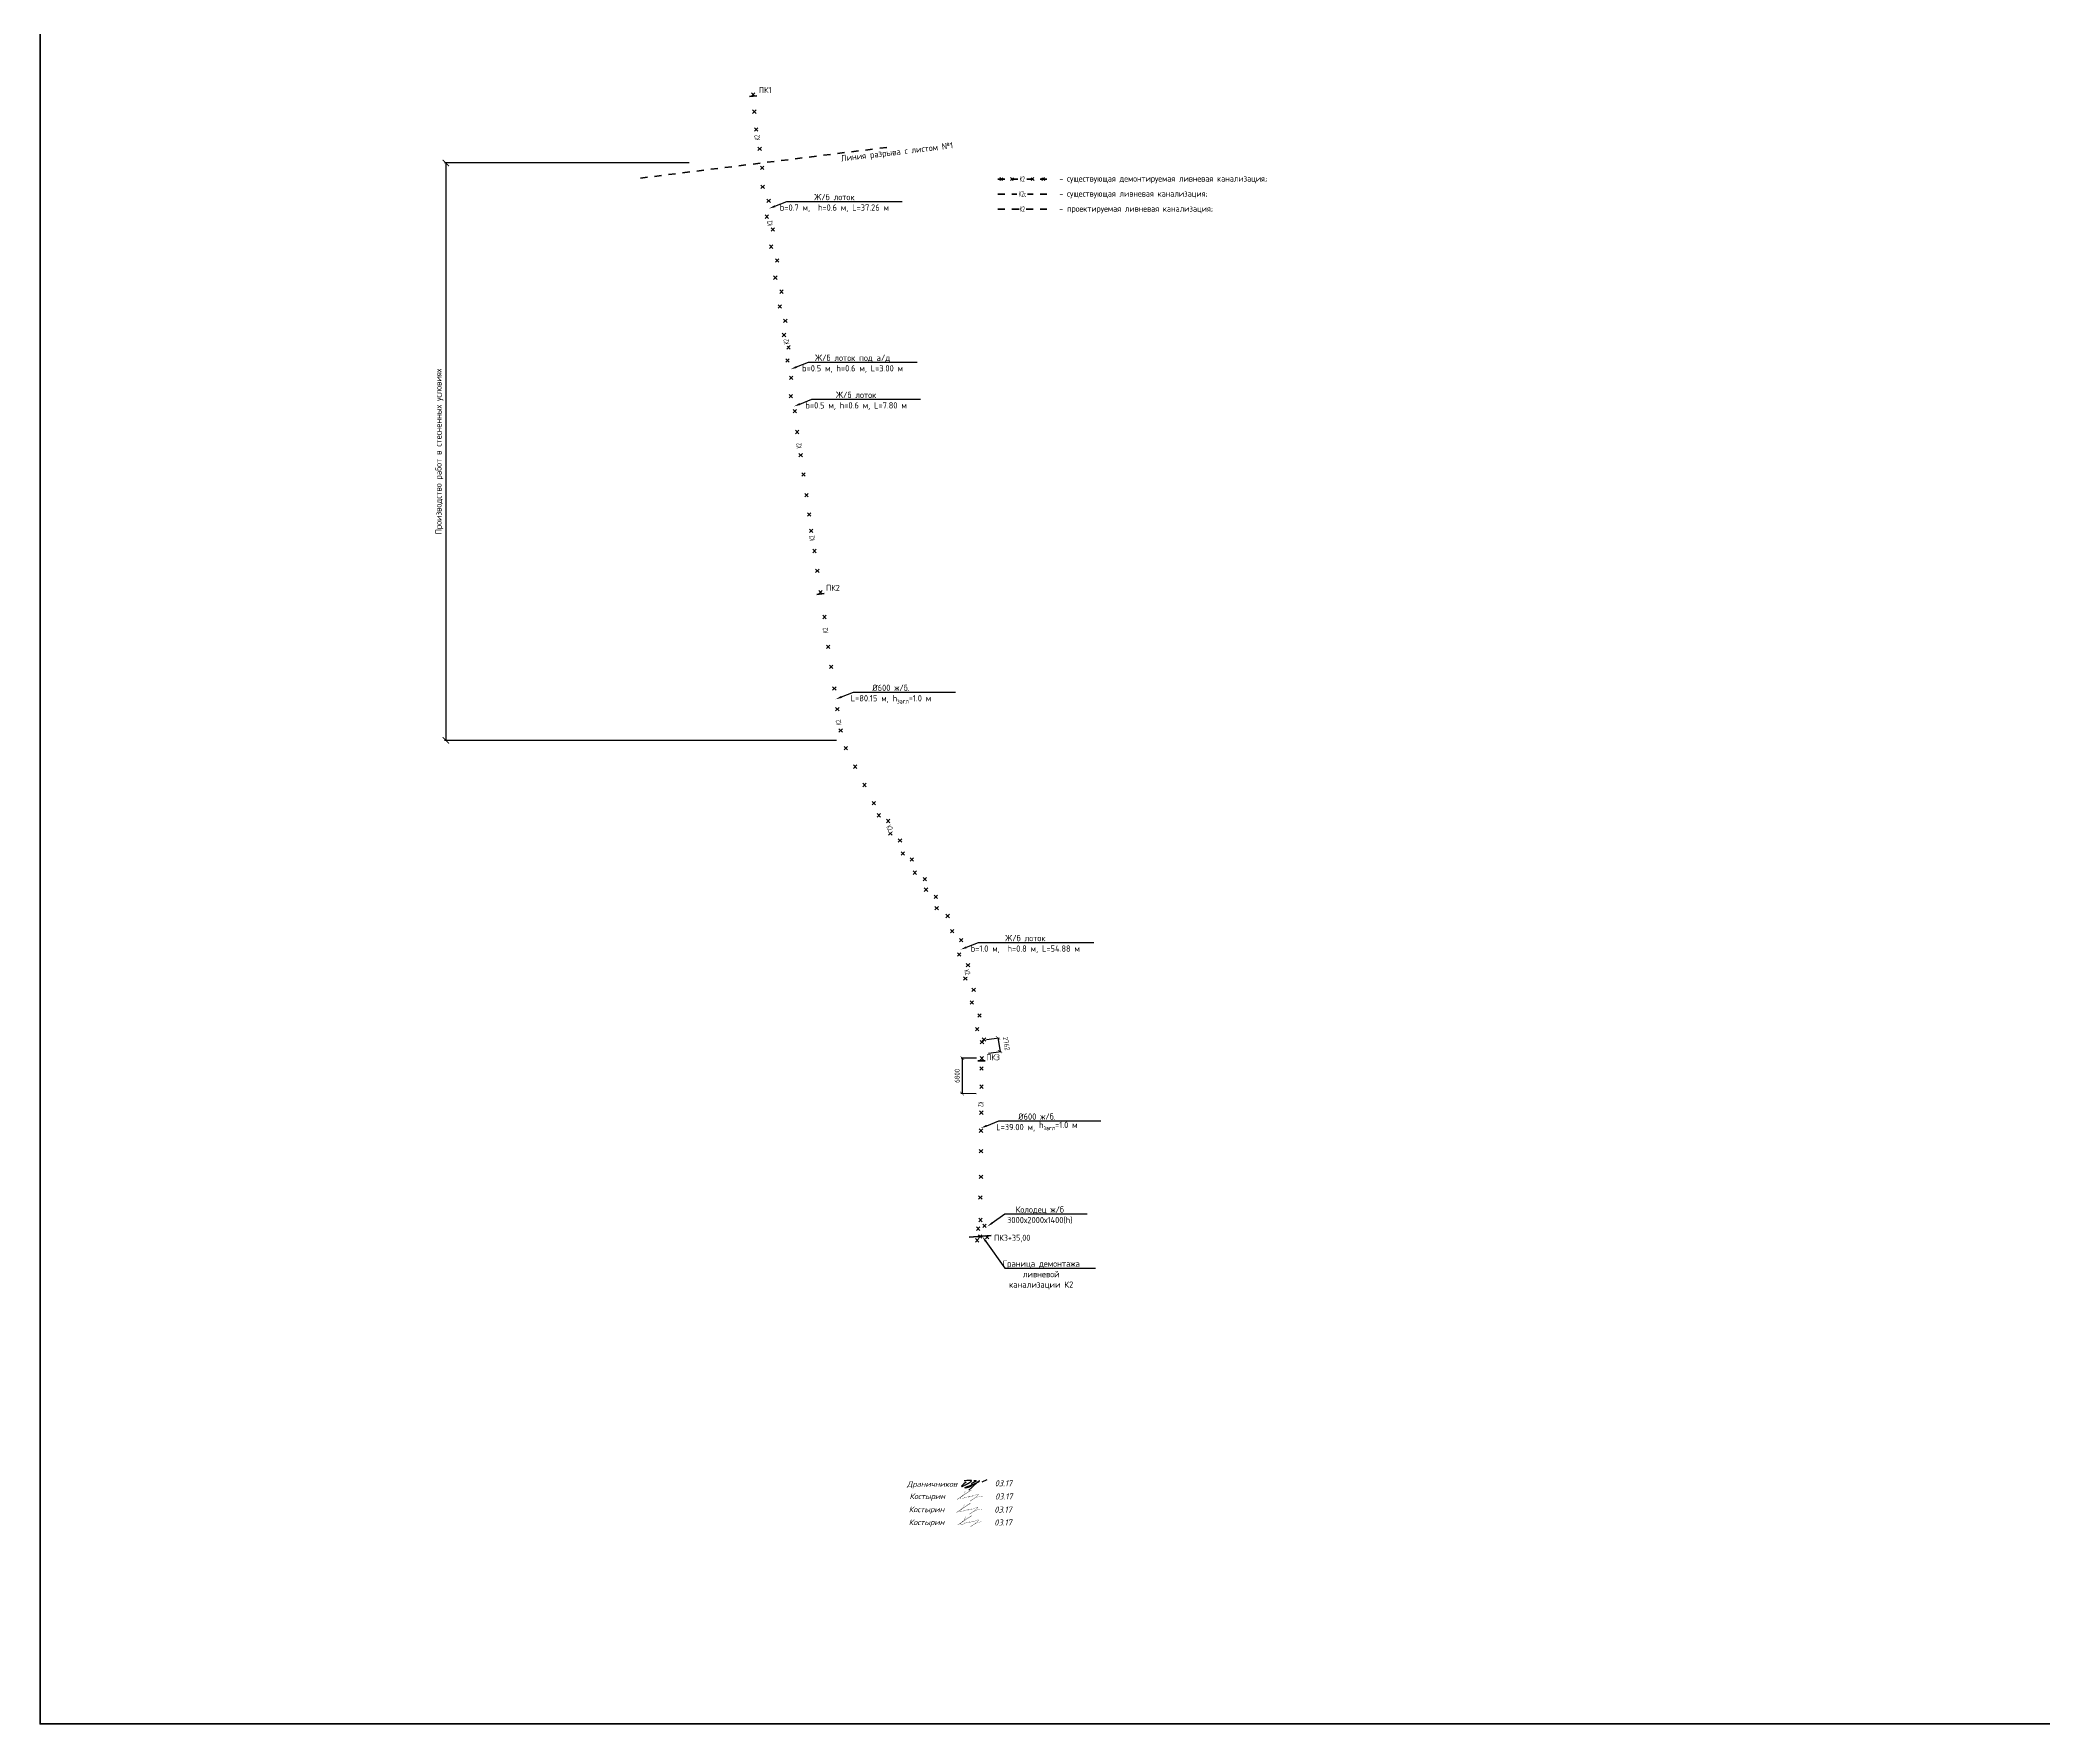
# Model space of a CAD drawing. Header units: millimetres. Extents: x 24859265 to 26550985, y 32092698 to 33532929.
# Drawn here: x 25495414 to 25894104, y 32092698 to 32427861 of the extents above; entities that cross this region are included whole.
import ezdxf
from ezdxf import colors
from ezdxf.entities.mleader import LeaderData, LeaderLine
from ezdxf.math import Vec2, Vec3

# ---------------------------------------------------------------- set-up
doc = ezdxf.new("R2010")
doc.units = ezdxf.units.MM
doc.linetypes.add('Штриховая', pattern=[2822.222233, 1411.111116, -1411.111116])
for name, color, linetype, lineweight in [('Text blocks_Ном._пера__28', 7, 'Continuous', 13), ('ВК_Текст', 7, 'Continuous', 25), ('Пикеты', 1, 'Continuous', 60), ('подпись', 7, 'Continuous', 25), ('Труба К2', 7, 'Continuous', 60), ('Труба профиль', 7, 'Continuous', 50)]:
    doc.layers.add(name, color=color, linetype=linetype, lineweight=lineweight)
doc.layers.add('Выноски', color=7, linetype='Continuous')
doc.layers.add('РАМКА', color=7, linetype='Continuous')
doc.styles.add('GOST 2.304', font='GOST_0.TTF')
doc.styles.add('GOST_100', font='cs_gost2304.shx', dxfattribs={"width": 0.7, "height": 300})
doc.styles.add('ISO', font='isocpeur.ttf', dxfattribs={"oblique": 15, "height": 2.5})
doc.styles.get("Standard").update_dxf_attribs({"font": 'arial.ttf'})
doc.dimstyles.new('STANDARD$0', dxfattribs={"dimscale": 100, "dimtxt": 2.5, "dimasz": 1, "dimexe": 0.5, "dimexo": 2, "dimgap": 1, "dimtad": 1, "dimdec": 0, "dimzin": 0, "dimdsep": 46, "dimtxsty": 'Standard', "dimblk1": 'OBLIQUE', "dimblk2": 'OBLIQUE', "dimsah": 1, "dimcen": 2, "dimadec": 0, "dimazin": 0, "dimtfac": 1, "dimtdec": 4, "dimtofl": 0, "dimtmove": 2, "dimatfit": 3, "dimldrblk": 'OBLIQUE', "dimfxl": 1, "dimtolj": 1, "dimtzin": 0, "dimarcsym": 0})

# ---------------------------------------------------------------- blocks, each defined once
blk = doc.blocks.new('cross')
for p, q in [((-343, 343), (343, -343)), ((-343, -343), (343, 343))]:
    blk.add_line(p, q)
blk = doc.blocks.new('*U4')
at = {"color": 255}
blk.add_wipeout([(-200, 125), (200, 125), (200, -125), (-200, -125)], dxfattribs=at)
at = {"layer": 'ВК_Текст', "insert": (0, 0), "char_height": 250, "attachment_point": 5, "style": 'GOST_100'}
blk.add_mtext('К2', dxfattribs=at)
blk = doc.blocks.new('_ArchTick')
at = {"color": 0, "linetype": 'ByBlock', "const_width": 0.15}
blk.add_lwpolyline([(-0.5, -0.5), (0.5, 0.5)], dxfattribs=at)
blk = doc.blocks.new('*D8')
at = {"color": 0, "lineweight": -2, "transparency": 16777216}
for p, q in [((25683725, 32228914), (25686240, 32229294)), ((25684137, 32226183), (25686652, 32226563)), ((25685993, 32229256), (25686405, 32226525))]:
    blk.add_line(p, q, dxfattribs=at)
at = {"color": 0, "lineweight": -2, "transparency": 16777216, "xscale": 750.0000000000001, "yscale": 750.0000000000001, "zscale": 750.0000000000001}
for p, rotation in [((25685993, 32229256), 98.57885961178786), ((25686405, 32226525), 278.5788596117878)]:
    blk.add_blockref('_ArchTick', p, dxfattribs=dict(at, rotation=rotation))
at = {"color": 0, "transparency": 16777216, "insert": (25687683, 32228115), "char_height": 1000, "attachment_point": 5, "rotation": 278.57886, "style": 'GOST 2.304'}
blk.add_mtext('\\A1;2762', dxfattribs=at)
blk = doc.blocks.new('_Oblique')
at = {"color": 0, "linetype": 'ByBlock', "lineweight": -2}
blk.add_line((-0.5, -0.5), (0.5, 0.5), dxfattribs=at)
blk = doc.blocks.new('*D10')
at = {"color": 0, "lineweight": -2, "transparency": 16777216}
for p, q in [((25624562, 32403406), (25575900, 32403406)), ((25576150, 32403406), (25576150, 32288469)), ((25653865, 32288469), (25575900, 32288469))]:
    blk.add_line(p, q, dxfattribs=at)
at = {"color": 0, "lineweight": -2, "transparency": 16777216, "xscale": 1250, "yscale": 1250, "zscale": 1250}
for p, rotation in [((25576150, 32403406), 90), ((25576150, 32288469), 270)]:
    blk.add_blockref('_ArchTick', p, dxfattribs=dict(at, rotation=rotation))
at = {"color": 0, "transparency": 16777216, "insert": (25574846, 32345938), "char_height": 1250, "attachment_point": 5, "rotation": 90, "style": 'GOST 2.304'}
blk.add_mtext('\\A1;Производство работ в стесненных условиях', dxfattribs=at)
blk = doc.blocks.new('hdsgth')
at = {"color": 255}
blk.add_wipeout([(-1038, 533), (1038, 533), (1038, -533), (-1038, -533)], dxfattribs=at)
at = {"layer": 'ВК_Текст', "insert": (51, 25), "char_height": 1066.7, "attachment_point": 5, "rotation": 359.99126, "style": 'GOST_100'}
blk.add_mtext('К2c', dxfattribs=at)
blk = doc.blocks.new('Косов')
at = {"layer": 'подпись', "color": 5, "lineweight": 30, "const_width": 0.0751}
blk.add_lwpolyline([(0, 0), (-0.07, -0.19), (-0.14, -0.36), (-0.2, -0.51), (-0.26, -0.65), (-0.31, -0.77), (-0.36, -0.87), (-0.41, -0.97), (-0.46, -1.07), (-0.51, -1.16), (-0.56, -1.26), (-0.62, -1.35), (-0.69, -1.44), (-0.76, -1.54), (-0.85, -1.64), (-0.96, -1.74), (-1.09, -1.84), (-1.23, -1.95), (-1.39, -2.06), (-1.57, -2.18), (-1.75, -2.3), (-1.94, -2.42), (-2.13, -2.54), (-2.32, -2.66), (-2.5, -2.78), (-2.67, -2.89), (-2.82, -2.99), (-2.91, -3.07), (-2.94, -3.1), (-2.89, -3.08), (-2.73, -2.99), (-2.46, -2.82), (-2.05, -2.56), (-1.49, -2.2), (-0.83, -1.77), (-0.12, -1.3), (0.58, -0.83), (1.23, -0.4), (1.76, -0.03), (2.13, 0.23), (2.28, 0.36), (2.17, 0.32), (1.85, 0.15), (1.36, -0.14), (0.77, -0.5), (0.14, -0.91), (-0.49, -1.33), (-1.05, -1.73), (-1.5, -2.08), (-1.78, -2.36), (-1.91, -2.57), (-1.92, -2.71), (-1.83, -2.8), (-1.67, -2.85), (-1.46, -2.86), (-1.24, -2.84), (-1.02, -2.81), (-0.84, -2.77), (-0.68, -2.72), (-0.56, -2.67), (-0.46, -2.61), (-0.38, -2.56), (-0.33, -2.5), (-0.29, -2.46), (-0.26, -2.42), (-0.24, -2.38), (-0.23, -2.36), (-0.23, -2.35), (-0.23, -2.34), (-0.24, -2.34), (-0.24, -2.35), (-0.24, -2.36), (-0.25, -2.39), (-0.24, -2.42), (-0.24, -2.46), (-0.23, -2.49), (-0.22, -2.53), (-0.21, -2.56), (-0.2, -2.58), (-0.2, -2.59), (-0.2, -2.59), (-0.2, -2.57), (-0.21, -2.53), (-0.23, -2.49), (-0.24, -2.45), (-0.26, -2.4), (-0.27, -2.36), (-0.29, -2.33), (-0.29, -2.31), (-0.3, -2.31), (-0.29, -2.32), (-0.27, -2.34), (-0.23, -2.36), (-0.17, -2.38), (-0.08, -2.39), (0.03, -2.39), (0.18, -2.36), (0.37, -2.32), (0.58, -2.25), (0.8, -2.18), (1.01, -2.1), (1.21, -2.03), (1.38, -1.97), (1.51, -1.93), (1.58, -1.91), (1.58, -1.93), (1.53, -1.97), (1.45, -2.03), (1.36, -2.09), (1.27, -2.16), (1.21, -2.21), (1.18, -2.25), (1.23, -2.25), (1.34, -2.22), (1.52, -2.17), (1.74, -2.09), (1.98, -2.01), (2.23, -1.93), (2.45, -1.85), (2.64, -1.79), (2.77, -1.76), (2.83, -1.77), (2.83, -1.8), (2.8, -1.84), (2.75, -1.89), (2.71, -1.93), (2.7, -1.96), (2.73, -1.96), (2.83, -1.93), (3.02, -1.85), (3.27, -1.74), (3.56, -1.61), (3.88, -1.47), (4.2, -1.34), (4.49, -1.22), (4.73, -1.14), (4.9, -1.11), (4.99, -1.13), (4.99, -1.2), (4.93, -1.31), (4.8, -1.46), (4.63, -1.64), (4.41, -1.84), (4.17, -2.05), (3.92, -2.27), (3.65, -2.48), (3.39, -2.69), (3.13, -2.89), (2.88, -3.07), (2.64, -3.24), (2.43, -3.39), (2.23, -3.52), (2.07, -3.62), (1.94, -3.7), (1.84, -3.75), (1.79, -3.76), (1.79, -3.74), (1.85, -3.69), (1.97, -3.6), (2.16, -3.47), (2.42, -3.31), (2.75, -3.1), (3.16, -2.87), (3.62, -2.63), (4.14, -2.4), (4.7, -2.19), (5.28, -2.03), (5.89, -1.92), (6.5, -1.88)], dxfattribs=at)
blk = doc.blocks.new('Драничников')
at = {"layer": 'подпись', "color": 5, "lineweight": 30}
for points in [[(1.86, 1.95), (0.94, 1.14), (0.35, 0.58), (0.02, 0.22), (-0.09, 0.03), (-0.03, -0.03), (0.15, 0.02), (0.41, 0.12), (0.7, 0.26), (0.97, 0.39), (1.23, 0.51), (1.47, 0.63), (1.69, 0.74), (1.89, 0.84), (2.08, 0.94), (2.27, 1.04), (2.44, 1.13), (2.6, 1.22), (2.76, 1.31), (2.9, 1.39), (3.04, 1.48), (3.17, 1.56), (3.3, 1.64), (3.42, 1.71), (3.53, 1.78), (3.63, 1.86), (3.73, 1.92), (3.82, 1.99), (3.9, 2.05), (3.98, 2.11), (4.04, 2.17), (4.1, 2.22), (4.15, 2.26), (4.18, 2.3), (4.21, 2.34), (4.23, 2.37), (4.24, 2.4), (4.25, 2.42), (4.25, 2.45), (4.26, 2.47), (4.26, 2.49), (4.26, 2.51), (4.26, 2.53), (4.25, 2.55), (4.25, 2.56), (4.24, 2.58), (4.23, 2.59), (4.22, 2.6), (4.2, 2.61), (4.18, 2.62), (4.14, 2.62), (4.1, 2.63), (4.05, 2.63), (3.99, 2.63), (3.91, 2.63), (3.82, 2.63), (3.7, 2.63), (3.57, 2.63), (3.4, 2.63), (3.19, 2.63), (2.92, 2.61), (2.59, 2.59), (2.18, 2.56), (1.68, 2.52), (1.07, 2.47)], [(5.3, 2.57), (5.53, 2.57), (5.71, 2.57), (5.85, 2.57), (5.97, 2.56), (6.05, 2.56), (6.12, 2.56), (6.17, 2.55), (6.2, 2.55), (6.23, 2.54), (6.25, 2.53), (6.26, 2.52), (6.27, 2.5), (6.28, 2.49), (6.28, 2.47), (6.28, 2.45), (6.28, 2.44), (6.28, 2.41), (6.28, 2.39), (6.26, 2.36), (6.24, 2.33), (6.2, 2.29), (6.13, 2.24), (6.04, 2.18), (5.92, 2.12), (5.77, 2.04), (5.6, 1.95), (5.4, 1.85), (5.2, 1.75), (5.01, 1.66), (4.82, 1.56), (4.65, 1.47), (4.5, 1.4), (4.39, 1.33), (4.31, 1.28), (4.26, 1.24), (4.23, 1.2), (4.22, 1.17), (4.23, 1.15), (4.24, 1.13), (4.26, 1.11), (4.29, 1.1), (4.31, 1.08), (4.34, 1.06), (4.36, 1.04), (4.39, 1.02), (4.41, 1), (4.44, 0.97), (4.46, 0.94), (4.49, 0.9), (4.51, 0.86), (4.52, 0.81), (4.53, 0.76), (4.54, 0.71), (4.54, 0.66), (4.53, 0.6), (4.51, 0.54), (4.48, 0.48), (4.45, 0.41), (4.4, 0.35), (4.34, 0.29), (4.26, 0.22), (4.18, 0.15), (4.08, 0.09), (3.97, 0.03), (3.85, -0.04), (3.72, -0.1), (3.57, -0.16), (3.42, -0.22), (3.27, -0.28), (3.11, -0.33), (2.96, -0.38), (2.81, -0.43), (2.66, -0.47), (2.52, -0.51), (2.39, -0.54), (2.26, -0.58), (2.15, -0.6), (2.04, -0.63), (1.94, -0.65), (1.85, -0.66), (1.77, -0.68), (1.69, -0.69), (1.63, -0.69), (1.58, -0.7), (1.53, -0.7), (1.49, -0.69), (1.46, -0.69), (1.43, -0.68), (1.41, -0.67), (1.39, -0.67), (1.38, -0.65), (1.38, -0.64), (1.38, -0.63), (1.38, -0.61), (1.39, -0.59), (1.41, -0.57), (1.42, -0.55), (1.45, -0.53), (1.49, -0.5), (1.55, -0.47), (1.63, -0.43), (1.73, -0.38), (1.87, -0.32), (2.05, -0.24), (2.26, -0.16), (2.51, -0.06), (2.79, 0.05), (3.08, 0.16), (3.38, 0.28), (3.68, 0.39), (3.98, 0.51), (4.26, 0.62), (4.53, 0.72), (4.77, 0.82), (4.99, 0.91), (5.2, 1), (5.39, 1.08), (5.57, 1.16), (5.74, 1.24), (5.9, 1.31), (6.06, 1.38), (6.2, 1.44), (6.35, 1.51), (6.48, 1.57), (6.61, 1.63), (6.74, 1.7), (6.86, 1.75), (6.97, 1.81), (7.08, 1.87), (7.19, 1.93), (7.28, 1.98), (7.38, 2.04), (7.46, 2.09), (7.54, 2.14), (7.62, 2.18), (7.68, 2.23), (7.74, 2.27), (7.79, 2.3), (7.83, 2.33), (7.86, 2.36), (7.88, 2.39), (7.89, 2.41), (7.9, 2.43), (7.89, 2.44), (7.88, 2.46), (7.86, 2.46), (7.83, 2.46), (7.79, 2.46), (7.75, 2.45), (7.7, 2.43), (7.64, 2.41), (7.57, 2.37), (7.5, 2.32), (7.37, 2.21), (7.15, 2.02), (6.78, 1.7), (6.24, 1.21), (5.46, 0.51), (4.41, -0.44), (3.03, -1.67)], [(8.98, 1.97), (11.17, 3.08)]]:
    blk.add_lwpolyline(points, dxfattribs=at)
blk = doc.blocks.new('*D131')
at = {"color": 0, "lineweight": -2, "transparency": 16777216}
for p, q in [((25681710, 32225192), (25678654, 32225214)), ((25678904, 32225213), (25678852, 32218163)), ((25681658, 32218142), (25678602, 32218164))]:
    blk.add_line(p, q, dxfattribs=at)
at = {"color": 0, "lineweight": -2, "transparency": 16777216, "xscale": 750.0000000000001, "yscale": 750.0000000000001, "zscale": 750.0000000000001}
for p, rotation in [((25678904, 32225213), 89.57871432093867), ((25678852, 32218163), 269.5787143209387)]:
    blk.add_blockref('_ArchTick', p, dxfattribs=dict(at, rotation=rotation))
at = {"color": 0, "transparency": 16777216, "insert": (25677878, 32221695), "char_height": 1000, "attachment_point": 5, "rotation": 89.57871, "style": 'GOST 2.304'}
blk.add_mtext('\\A1;6800', dxfattribs=at)

msp = doc.modelspace()

# ---------------------------------------------------------------- linework, layer by layer
for p, q in [((25686970.2254, 32400471.0619, 72631.9876), (25686354.8552, 32399937.0427, -72639.1611)), ((25686929.55, 32399896.3672, 72631.9876), (25686395.5307, 32400511.7374, -72639.1611)), ((25694692.6844, 32400471.0619, 72631.9876), (25695308.0545, 32399937.0427, -72639.1611)), ((25694733.3598, 32399896.3672, 72631.9876), (25695267.3791, 32400511.7374, -72639.1611))]:
    msp.add_line(p, q)
at = {"layer": 'Пикеты'}
for p, q in [((25636594.4841, 32416621.3214), (25638041.283, 32416739.769)), ((25649975.7591, 32317494.7618), (25651414.4247, 32317688.406)), ((25681985.3167, 32224693.0276), (25683436.9141, 32224681.994)), ((25680278.5834, 32189559.9519), (25684618.98, 32189915.2948))]:
    msp.add_line(p, q, dxfattribs=at)
at = {"layer": 'Труба К2', "linetype": 'Штриховая'}
for p, q in [((25685950.6973, 32400204.0872), (25695712.2125, 32400204.0872)), ((25685950.6973, 32397209.2054), (25695712.2125, 32397209.2054))]:
    msp.add_line(p, q, dxfattribs=at)

# ---------------------------------------------------------------- block references
for p in [(25637515.685, 32413604.2943), (25637897.9264, 32410038.7502), (25638587.8791, 32406209.4697), (25639075.471, 32402410.3217), (25639192.346, 32398639.5195), (25640379.1784, 32395881.1958), (25640025.9378, 32392712.5104), (25641214.6657, 32390143.8461), (25640893.3827, 32386740.3542), (25642082.1107, 32383979.0414), (25641699.6418, 32380569.176), (25642922.602, 32377770.9792), (25642600.7504, 32374844.1267), (25643681.0951, 32371967.4549), (25643419.0268, 32369146.633), (25644328.5513, 32366701.8141), (25644106.2121, 32364075.7538), (25644844.3479, 32360618.7141), (25644792.3739, 32356983.6798), (25645581.1567, 32354015.597), (25646059.7262, 32349851.8873), (25646734.7426, 32345247.9068), (25647325.9032, 32341376.915), (25647919.5279, 32337257.2529), (25648451.8909, 32333429.8278), (25648849.9405, 32330162.791), (25649494.1744, 32326157.7492), (25650050.6858, 32322198.9713), (25650682.3337, 32317966.7505), (25651483.7783, 32313031.1411), (25652207.9254, 32307101.3662), (25652831.8777, 32303125.2715), (25653444.4951, 32298774.7026), (25654037.2858, 32294660.5208), (25654695.9632, 32290447.5925), (25655707.4643, 32286922.4025), (25657587.8888, 32283229.8004), (25659442.5348, 32279592.3095), (25661293.1246, 32275992.4584), (25662284.4957, 32273548.5157), (25664168.1425, 32272425.6259), (25664583.2135, 32269961.8067), (25666510.1151, 32268533.0225), (25667069.5454, 32265944.6363), (25668872.1418, 32264743.6323), (25669452.1191, 32262138.8056), (25671439.7137, 32260840.498), (25671686.5424, 32258763.2129), (25673627.9254, 32257317.2322), (25673810.1184, 32255054.3248), (25675983.28, 32253519.699), (25676884.0095, 32250484.2562), (25678298.9055, 32245860.0729), (25678656.809, 32248686.4781), (25680028.1469, 32243722.3338), (25679505.7162, 32241069.9892), (25681156.5987, 32238835.3245), (25680801.3489, 32236308.2856), (25681853.3373, 32230987.6367), (25682313.8618, 32233686.3655), (25682822.0764, 32228394.6122), (25683223.7275, 32228950.4996), (25682722.147, 32223145.5666), (25682801.0746, 32225182.8584), (25682701.1073, 32219549.8041), (25682691.9711, 32214372.3103), (25682628.738, 32210791.4766), (25682628.2073, 32206682.1909), (25682619.6018, 32201605.7628), (25682484.4166, 32197486.0664), (25682067.1468, 32191284.5152), (25682508.8682, 32193002.152), (25683339.3135, 32191856.6542), (25681876.3104, 32188953.595), (25682448.7817, 32189737.6234), (25683848.1726, 32189589.2974)]:
    msp.add_blockref('cross', p)
at = {"color": 1, "xscale": 532.4000000000002, "yscale": 532.4000000000002, "zscale": 532.4000000000002}
for p in [(25679479.791, 32139051.998), (25679337.1242, 32136438.7019), (25679574.9022, 32133967.5319)]:
    msp.add_blockref('Косов', p, dxfattribs=at)
at = {"layer": 'ВК_Текст', "xscale": 4.266666666666672, "yscale": 4.266666666666672, "zscale": 4.266666666666672}
msp.add_blockref('*U4', (25690831.3735, 32394214.3236), dxfattribs=at)
at = {"layer": 'Пикеты'}
msp.add_blockref('cross', (25637287.2803, 32417006.2572), dxfattribs=at)
at = {"layer": 'подпись', "color": 1, "ltscale": 100, "xscale": 448, "yscale": 448, "zscale": 448}
msp.add_blockref('Драничников', (25678815.6126, 32139978.313), dxfattribs=at)

# ---------------------------------------------------------------- texts
at = {"insert": (25654686.0579, 32404923.0551), "char_height": 1250, "attachment_point": 1, "rotation": 6.701140111, "style": 'GOST 2.304'}
msp.add_mtext_dynamic_manual_height_columns('Линия разрыва с листом №1', width=25694.825879, gutter_width=12.5, heights=[0], dxfattribs=at)
at = {"layer": 'Text blocks_Ном._пера__28', "style": 'GOST 2.304'}
for s, p in [('- существующая демонтируемая ливневая канализация;', (25698203.1347, 32399686.5429)), ('- существующая ливневая канализация;', (25698203.1347, 32396691.6611)), ('- проектируемая ливневая канализация;', (25698203.1347, 32393696.7793))]:
    msp.add_text(s, height=1200, dxfattribs=at).set_placement(p)
at = {"layer": 'Пикеты', "style": 'GOST 2.304'}
for s, p in [('ПК1', (25638423.0267, 32417314.2099)), ('ПК2', (25651800.235, 32318225.2486)), ('ПК3', (25683647.1822, 32224803.7525)), ('ПК3+35,00', (25685228.2734, 32188864.6473))]:
    msp.add_text(s, height=1200, dxfattribs=at).set_placement(p)
at = {"layer": 'РАМКА', "style": 'ISO', "oblique": 15}
for s, height, p in [('Драничников', 1120, (25667904.3505, 32139898.016)), ('Костырин', 1120, (25668395.8159, 32137454.4396)), ('03.17', 1200, (25685353.9103, 32140000.2777)), ('03.17', 1200, (25685422.4955, 32137375.0607)), ('Костырин', 1120, (25668253.1491, 32134841.1435)), ('03.17', 1200, (25685279.8287, 32134761.7645)), ('Костырин', 1120, (25668253.1491, 32132275.3127)), ('03.17', 1200, (25685279.8287, 32132195.9337))]:
    msp.add_text(s, height=height, dxfattribs=at).set_placement(p)

# ---------------------------------------------------------------- dimensions: what is measured, and where the dimension line sits
dim = msp.add_aligned_dim(p1=(25682736.6158, 32228765.1834), p2=(25683148.635, 32226034.0183), distance=3292.9449, dimstyle='STANDARD$0', override={"dimscale": 500, "dimtxt": 2, "dimasz": 1.5, "dimtxsty": 'GOST 2.304', "dimblk1": 'ArchTick', "dimblk2": 'ArchTick'})
dim.commit()
dim.dimension.update_dxf_attribs({"geometry": '*D8', "text_midpoint": (25687682.6512, 32228114.6735)})

# ---------------------------------------------------------------- leaders
at = {"layer": 'Выноски', "color": 0, "lineweight": -2}
ml = msp.add_multileader_mtext('Standard', dxfattribs=at)
ml.set_content('{\\C0;Колодец ж/б\\P3000х2000х1400(h)}', color=5, style='GOST 2.304')
ml.set_leader_properties(lineweight=-3)
ml.build(insert=Vec2(0, 0))
ml.multileader.update_dxf_attribs({"text_left_attachment_type": 6, "text_right_attachment_type": 6, "dogleg_length": 1, "arrow_head_size": 1250, "scale": 500})
ctx = ml.context
ctx.base_point, ctx.scale, ctx.char_height, ctx.arrow_head_size, ctx.landing_gap_size, ctx.plane_origin = Vec3(25687438.9878, 32194205.6737), 500, 1250, 1250, 900, Vec3(25682410.1994, 32186336.2083)
ctx.left_attachment, ctx.right_attachment, ctx.text_align_type = 6, 6, 1
notes = []
notes.append((ctx, [(0, (1, 1, 0), (25687339.1401, 32194205.6737), (1, 0), 99.8478, [(1, [(25683829.4068, 32191682.2685)], 0, [])])]))
ctx.mtext.insert, ctx.mtext.alignment, ctx.mtext.flow_direction = Vec3(25694324.5132, 32195705.6737), 2, 5
ml = msp.add_multileader_mtext('Standard', dxfattribs=at)
ml.set_content('{\\C0;Граница демонтажа\\Pливневой\\Pканализации К2}', color=5, style='GOST 2.304')
ml.set_leader_properties(lineweight=-3)
ml.build(insert=Vec2(0, 0))
ml.multileader.update_dxf_attribs({"text_left_attachment_type": 6, "text_right_attachment_type": 6, "dogleg_length": 1, "arrow_head_size": 1250, "scale": 500})
ctx = ml.context
ctx.base_point, ctx.scale, ctx.char_height, ctx.arrow_head_size, ctx.landing_gap_size, ctx.plane_origin = Vec3(25687456.7475, 32183437.9039, -193576), 500, 1250, 1250, 900, Vec3(25695145.0617, 32182731.5468, -193576)
ctx.left_attachment, ctx.right_attachment, ctx.text_align_type = 6, 6, 1
notes.append((ctx, [(0, (1, 1, 0), (25687356.8997, 32183437.9039, -193576), (1, 0), 99.8478, [(1, [(25682870.9039, 32189751.5386, -193576)], 0, [])])]))
ctx.mtext.insert, ctx.mtext.alignment, ctx.mtext.flow_direction = Vec3(25694599.1528, 32184937.9039, -193576), 2, 5
for ctx, leaders in notes:
    for number, flags, end, landing, length, lines in leaders:
        leader = LeaderData()
        leader.index, (leader.has_last_leader_line, leader.has_dogleg_vector, leader.attachment_direction) = number, flags
        leader.last_leader_point, leader.dogleg_vector, leader.dogleg_length = Vec3(end), Vec3(landing), length
        for number, points, colour, breaks in lines:
            line = LeaderLine()
            line.index, line.vertices, line.color, line.breaks = number, Vec3.list(points), colors.encode_raw_color(colour), breaks
            leader.lines.append(line)
        ctx.leaders.append(leader)

# ---------------------------------------------------------------- next in the draw order: linework, layer by layer
at = {"layer": 'Труба К2', "linetype": 'Штриховая'}
msp.add_line((25685950.6973, 32394214.3236), (25695712.2125, 32394214.3236), dxfattribs=at)

# ---------------------------------------------------------------- next in the draw order: block references
at = {"layer": 'ВК_Текст'}
for p, xscale, yscale, zscale, rotation in [((25638103.4748, 32408448.1457), 4.266666666666674, 4.266666666666674, 4.266666666666674, 98.58023269869653), ((25640598.3365, 32391420.4783), 4.266666666666672, 4.266666666666672, 4.266666666666672, 97.12920724593644), ((25643888.7966, 32367823.1094), 4.266666666666672, 4.266666666666672, 4.266666666666672, 98.00192400974863), ((25646393.5553, 32347109.5435), 4.266666666666674, 4.266666666666674, 4.266666666666674, 97.33044849013005), ((25648990.9468, 32328727.4875), 4.26666666666667, 4.26666666666667, 4.26666666666667, 96.83472394722435), ((25651681.4665, 32310349.9204), 4.26666666666667, 4.26666666666667, 4.26666666666667, 97.2722889234666), ((25654282.7491, 32292044.4802), 4.266666666666672, 4.266666666666672, 4.266666666666672, 98.71925770153071), ((25664434.3829, 32271034.3148), 4.266666666666672, 4.266666666666672, 4.266666666666672, 305.7229738227686), ((25679879.2004, 32242313.3974), 4.266666666666672, 4.266666666666672, 4.266666666666672, 286.6226223718689), ((25682597.5684, 32216048.5111), 4.266666666666672, 4.266666666666672, 4.266666666666672, 268.4084857159073)]:
    msp.add_blockref('*U4', p, dxfattribs=dict(at, xscale=xscale, yscale=yscale, zscale=zscale, rotation=rotation))
at = {"layer": 'ВК_Текст', "xscale": 4.266666666666672, "yscale": 4.266666666666672, "zscale": 4.266666666666672}
msp.add_blockref('*U4', (25690831.4549, 32400204.0872), dxfattribs=at)

# ---------------------------------------------------------------- next in the draw order: linework, layer by layer
at = {"color": 1, "linetype": 'Штриховая', "lineweight": 50}
msp.add_line((25663867.1412, 32406496.3954), (25614733.0662, 32400371.3658), dxfattribs=at)
for p, q in [((25689079.3487, 32400471.0619, 72643.8218), (25688463.9785, 32399937.0427, -72627.3269)), ((25689038.6733, 32399896.3672, 72643.8218), (25688504.654, 32400511.7374, -72627.3269)), ((25692583.5611, 32400471.0619, 72643.8218), (25693198.9312, 32399937.0427, -72627.3269)), ((25692624.2365, 32399896.3672, 72643.8218), (25693158.2558, 32400511.7374, -72627.3269))]:
    msp.add_line(p, q)

# ---------------------------------------------------------------- next in the draw order: block references
msp.add_blockref('hdsgth', (25690831.4549, 32397209.3638))

# ---------------------------------------------------------------- next in the draw order: dimensions: what is measured, and where the dimension line sits
dim = msp.add_linear_dim(base=(25576149.6577, 32288469.4201), p1=(25625562.0149, 32403406.1476), p2=(25654865.083, 32288469.4201), angle=90, text='Производство работ в стесненных условиях', dimstyle='STANDARD$0', override={"dimscale": 500, "dimasz": 2.5, "dimtxsty": 'GOST 2.304', "dimblk1": 'ArchTick', "dimblk2": 'ArchTick'})
dim.commit()
dim.dimension.update_dxf_attribs({"geometry": '*D10', "text_midpoint": (25574845.5119, 32345937.7839)})
dim = msp.add_aligned_dim(p1=(25682710.288, 32225184.6115), p2=(25682658.4501, 32218134.6608), distance=-3806.0942, text='6800', dimstyle='STANDARD$0', override={"dimscale": 500, "dimtxt": 2, "dimasz": 1.5, "dimtxsty": 'GOST 2.304', "dimblk1": 'ArchTick', "dimblk2": 'ArchTick'})
dim.commit()
dim.dimension.update_dxf_attribs({"geometry": '*D131', "text_midpoint": (25677877.69, 32221694.9795)})

# ---------------------------------------------------------------- next in the draw order: leaders
at = {"layer": 'Выноски', "color": 0, "lineweight": -2}
ml = msp.add_multileader_mtext('Standard', dxfattribs=at)
ml.set_content('{\\C0;Ж/б лоток \\Pb=0.7 м,  h=0.6 м, L=37.26 м}', color=5, style='GOST 2.304')
ml.set_leader_properties(lineweight=-3)
ml.build(insert=Vec2(0, 0))
ml.multileader.update_dxf_attribs({"text_left_attachment_type": 6, "text_right_attachment_type": 6, "dogleg_length": 1, "arrow_head_size": 1250, "scale": 500})
ctx = ml.context
ctx.base_point, ctx.scale, ctx.char_height, ctx.arrow_head_size, ctx.landing_gap_size, ctx.plane_origin = Vec3(25644106.7905, 32395732.6228), 500, 1250, 1250, 900, Vec3(25613763.3934, 32386267.868)
ctx.left_attachment, ctx.right_attachment, ctx.text_align_type = 6, 6, 1
notes = []
notes.append((ctx, [(0, (1, 1, 0), (25644006.9427, 32395732.6228), (1, 0), 99.8478, [(1, [(25640447.0743, 32394324.0823)], 0, [])])]))
ctx.mtext.insert, ctx.mtext.alignment, ctx.mtext.flow_direction = Vec3(25653456.5761, 32397232.6228), 2, 5
ml = msp.add_multileader_mtext('Standard', dxfattribs=at)
ml.set_content('{\\C0;Ж/б лоток под а/д \\Pb=0.5 м, h=0.6 м, L=3.00 м}', color=5, style='GOST 2.304')
ml.set_leader_properties(lineweight=-3)
ml.build(insert=Vec2(0, 0))
ml.multileader.update_dxf_attribs({"text_left_attachment_type": 6, "text_right_attachment_type": 6, "dogleg_length": 1, "arrow_head_size": 1250, "scale": 500})
ctx = ml.context
ctx.base_point, ctx.scale, ctx.char_height, ctx.arrow_head_size, ctx.landing_gap_size, ctx.plane_origin = Vec3(25648422.3686, 32363741.0617), 500, 1250, 1250, 900, Vec3(25618078.9715, 32354276.3068)
ctx.left_attachment, ctx.right_attachment, ctx.text_align_type = 6, 6, 1
notes.append((ctx, [(0, (1, 1, 0), (25648322.5209, 32363741.0617), (1, 0), 99.8478, [(1, [(25644762.6524, 32362332.5212)], 0, [])])]))
ctx.mtext.insert, ctx.mtext.alignment, ctx.mtext.flow_direction = Vec3(25657071.2071, 32365241.0617), 2, 5
ml = msp.add_multileader_mtext('Standard', dxfattribs=at)
ml.set_content('{\\C0;Ж/б лоток  \\Pb=0.5 м, h=0.6 м, L=7.80 м}', color=5, style='GOST 2.304')
ml.set_leader_properties(lineweight=-3)
ml.build(insert=Vec2(0, 0))
ml.multileader.update_dxf_attribs({"text_left_attachment_type": 6, "text_right_attachment_type": 6, "dogleg_length": 1, "arrow_head_size": 1250, "scale": 500})
ctx = ml.context
ctx.base_point, ctx.scale, ctx.char_height, ctx.arrow_head_size, ctx.landing_gap_size, ctx.plane_origin = Vec3(25649082.0696, 32356359.2418), 500, 1250, 1250, 900, Vec3(25618738.6724, 32346894.487)
ctx.left_attachment, ctx.right_attachment, ctx.text_align_type = 6, 6, 1
notes.append((ctx, [(0, (1, 1, 0), (25648982.2218, 32356359.2418), (1, 0), 99.8478, [(1, [(25645422.3534, 32354950.7013)], 0, [])])]))
ctx.mtext.insert, ctx.mtext.alignment, ctx.mtext.flow_direction = Vec3(25657775.5828, 32357859.2418), 2, 5
ml = msp.add_multileader_mtext('Standard', dxfattribs=at)
ml.set_content('\\A1;{\\C0;%%C600 ж/б.\\PL=80.15 м, h\\H0.7x;\\S^ загл;\\H1.4286x;=1.0 м}', color=5, style='GOST 2.304')
ml.set_leader_properties(lineweight=-3)
ml.build(insert=Vec2(0, 0))
ml.multileader.update_dxf_attribs({"text_left_attachment_type": 6, "text_right_attachment_type": 6, "dogleg_length": 1, "arrow_head_size": 1250, "scale": 500})
ctx = ml.context
ctx.base_point, ctx.scale, ctx.char_height, ctx.arrow_head_size, ctx.landing_gap_size, ctx.plane_origin = Vec3(25657362.337, 32298063.7141), 500, 1250, 1250, 900, Vec3(25627018.9399, 32288598.9593)
ctx.left_attachment, ctx.right_attachment, ctx.text_align_type = 6, 6, 1
notes.append((ctx, [(0, (1, 1, 0), (25657262.4893, 32298063.7141), (1, 0), 99.8478, [(1, [(25653702.6208, 32296655.1736)], 0, [])])]))
ctx.mtext.insert, ctx.mtext.alignment, ctx.mtext.flow_direction = Vec3(25664710.5525, 32299563.7191), 2, 5
ml = msp.add_multileader_mtext('Standard', dxfattribs=at)
ml.set_content('{\\C0;Ж/б лоток  \\Pb=1.0 м,  h=0.8 м, L=54.88 м}', color=5, style='GOST 2.304')
ml.set_leader_properties(lineweight=-3)
ml.build(insert=Vec2(0, 0))
ml.multileader.update_dxf_attribs({"text_left_attachment_type": 6, "text_right_attachment_type": 6, "dogleg_length": 1, "arrow_head_size": 1250, "scale": 500})
ctx = ml.context
ctx.base_point, ctx.scale, ctx.char_height, ctx.arrow_head_size, ctx.landing_gap_size, ctx.plane_origin = Vec3(25682222.6987, 32248236.8909), 500, 1250, 1250, 900, Vec3(25651879.3015, 32238772.1361)
ctx.left_attachment, ctx.right_attachment, ctx.text_align_type = 6, 6, 1
notes.append((ctx, [(0, (1, 1, 0), (25682122.8509, 32248236.8909), (1, 0), 99.8478, [(1, [(25678562.9825, 32246828.3504)], 0, [])])]))
ctx.mtext.insert, ctx.mtext.alignment, ctx.mtext.flow_direction = Vec3(25691438.46, 32249736.8909), 2, 5
ml = msp.add_multileader_mtext('Standard', dxfattribs=at)
ml.set_content('{\\C0;%%C600 ж/б.\\PL=39.00 м, \\A1;h\\H0.7x;\\S^ загл;\\H1.4286x;=1.0 м}', color=5, style='GOST 2.304')
ml.set_leader_properties(lineweight=-3)
ml.build(insert=Vec2(0, 0))
ml.multileader.update_dxf_attribs({"text_left_attachment_type": 6, "text_right_attachment_type": 6, "dogleg_length": 1, "arrow_head_size": 1250, "scale": 500})
ctx = ml.context
ctx.base_point, ctx.scale, ctx.char_height, ctx.arrow_head_size, ctx.landing_gap_size, ctx.plane_origin = Vec3(25686261.406, 32212714.7667), 500, 1250, 1250, 900, Vec3(25655918.0089, 32203250.0118)
ctx.left_attachment, ctx.right_attachment, ctx.text_align_type = 6, 6, 1
notes.append((ctx, [(0, (1, 1, 0), (25686161.5582, 32212714.7667), (1, 0), 99.8478, [(1, [(25682601.6898, 32211306.2261)], 0, [])])]))
ctx.mtext.insert, ctx.mtext.alignment, ctx.mtext.flow_direction = Vec3(25693743.6458, 32214214.7717), 2, 5
for ctx, leaders in notes:
    for number, flags, end, landing, length, lines in leaders:
        leader = LeaderData()
        leader.index, (leader.has_last_leader_line, leader.has_dogleg_vector, leader.attachment_direction) = number, flags
        leader.last_leader_point, leader.dogleg_vector, leader.dogleg_length = Vec3(end), Vec3(landing), length
        for number, points, colour, breaks in lines:
            line = LeaderLine()
            line.index, line.vertices, line.color, line.breaks = number, Vec3.list(points), colors.encode_raw_color(colour), breaks
            leader.lines.append(line)
        ctx.leaders.append(leader)

# ---------------------------------------------------------------- next in the draw order: linework, layer by layer
at = {"layer": 'Труба профиль'}
msp.add_lwpolyline([(25495413.789, 32763024.8079), (26292794.5567, 32763024.8079), (26292794.5567, 32092697.7447), (25495413.789, 32092697.7447)], close=True, dxfattribs=at)

doc.saveas('drawing.dxf')
